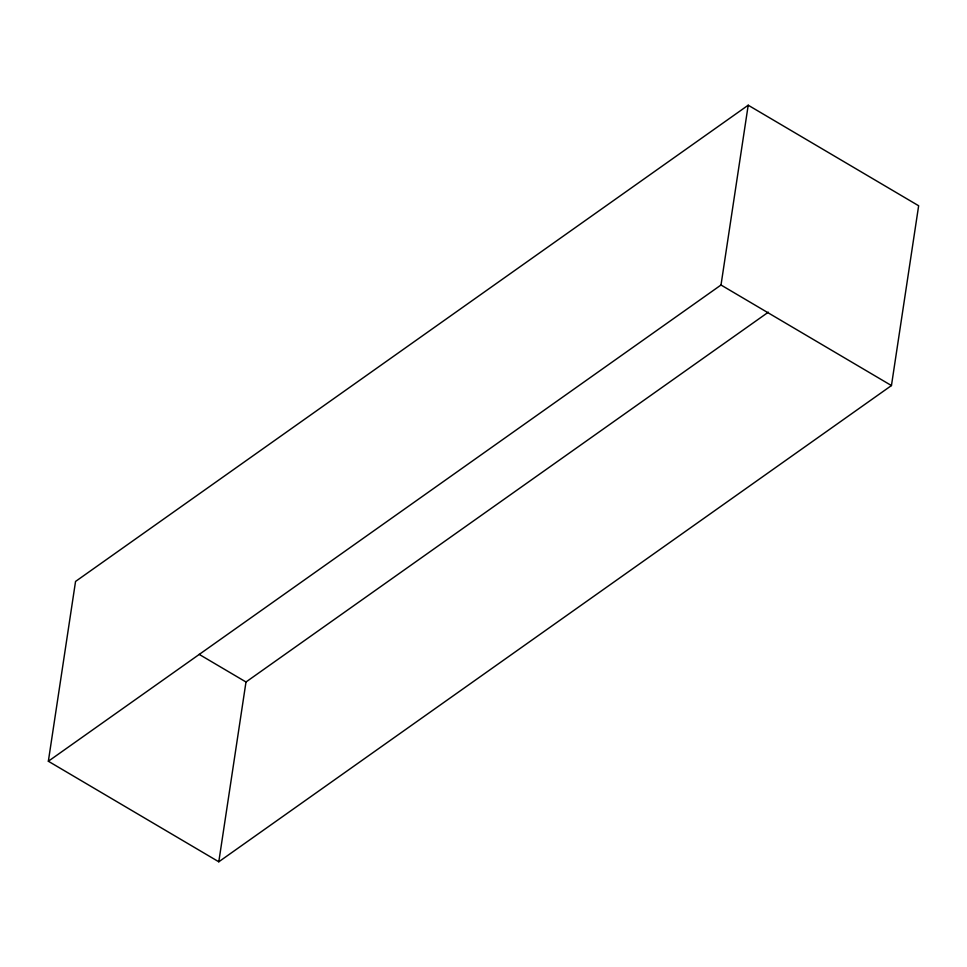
<?xml version="1.0" encoding="UTF-8"?>
<svg xmlns="http://www.w3.org/2000/svg" width="967" height="967" viewBox="0 0 967 967"><rect width="100%" height="100%" fill="white"/><g stroke="black" fill="none" stroke-linecap="round" stroke-linejoin="round"><path stroke-width="1.45" d="M48.35 761.247L75.547 581.445L748.204 105.21L918.65 205.753L891.453 385.555L218.796 861.79L48.35 761.247L721.007 285.011L748.204 105.21M218.796 861.79L245.993 681.989L768.354 312.172M721.007 285.011L891.453 385.555M199.154 654.357L245.993 681.989"/></g></svg>
